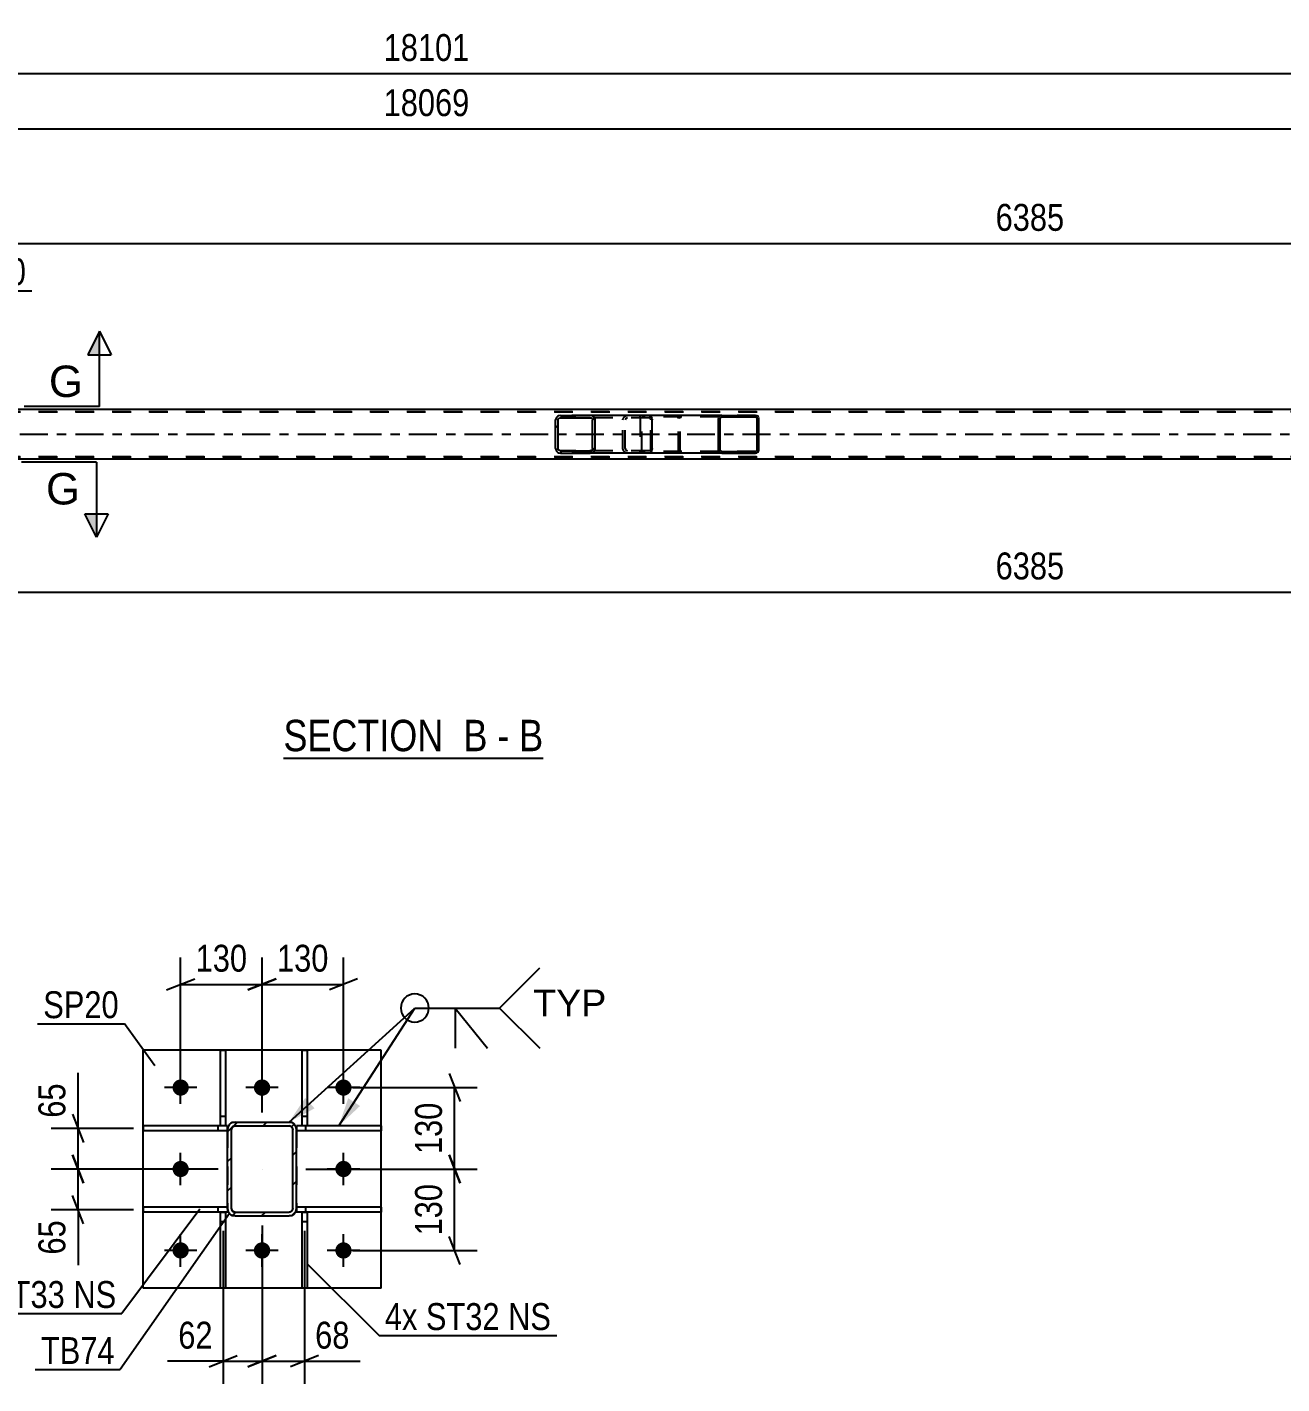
# Model space of a CAD drawing. Header units: millimetres. Extents: x 0 to 841, y 0 to 594.
# Drawn here: x 348.9 to 482.4, y 151 to 295.5 of the extents above; entities that cross this region are included whole.
import ezdxf

# ---------------------------------------------------------------- set-up
doc = ezdxf.new("R2010")
doc.units = ezdxf.units.MM
doc.linetypes.add('DXK_LINE_DOT2', pattern=[3.9198, 1.9599, -1.9599])
doc.linetypes.add('DXK_LINE_DOT3', pattern=[5.9187, 2.979, -0.9799, 0.9799, -0.9799])
doc.styles.add('Arial', font='ARIAL.TTF', dxfattribs={"height": 0.2})
doc.styles.add('Arial Narrow', font='ARIALN.TTF', dxfattribs={"height": 0.2})

# ---------------------------------------------------------------- blocks, each defined once
blk = doc.blocks.new('Unknown-318884897-12 - 5502')
at = {"color": 6, "linetype": 'Continuous'}
blk.add_line((376.17, 217.62), (403.82, 217.62), dxfattribs=at)
at = {"color": 0, "linetype": 'Continuous'}
for points in [[(394.28, 218.37), (394.28, 221.87), (376.17, 221.87), (376.17, 218.37)], [(397.89, 218.37), (397.89, 221.87), (395.33, 221.87), (395.33, 218.37)], [(400.21, 218.37), (400.21, 221.87), (398.94, 221.87), (398.94, 218.37)], [(403.82, 218.37), (403.82, 221.87), (401.26, 221.87), (401.26, 218.37)]]:
    blk.add_wipeout(points, dxfattribs=at)
at = {"color": 7, "linetype": 'Continuous', "style": 'Arial Narrow'}
for s, p in [('SECTION ', (376.17, 218.37)), ('B', (395.33, 218.37)), ('B', (401.26, 218.37)), ('-', (398.94, 218.37))]:
    blk.add_text(s, height=3.34, dxfattribs=at).set_placement(p)
blk = doc.blocks.new('Part-318884897-5675 - 5502')
at = {"linetype": 'Continuous'}
h = blk.add_hatch(dxfattribs=at)
h.set_pattern_fill('', scale=0.7, style=0, pattern_type=0)
h.set_pattern_definition([(45, (426.7203, 253.9117), (-1.57154, 1.57154), [])])
h.paths.add_polyline_path([(426.75, 253.79), (426.72, 253.91), (426.65, 254.02), (426.54, 254.08), (426.41, 254.11), (422.83, 254.11), (422.7, 254.08), (422.59, 254.02), (422.52, 253.91), (422.49, 253.79), (422.49, 250.43), (422.52, 250.31), (422.59, 250.2), (422.7, 250.13), (422.83, 250.11), (426.41, 250.11), (426.54, 250.13), (426.65, 250.2), (426.72, 250.31), (426.75, 250.43)])
h.paths.add_polyline_path([(426.56, 250.37), (426.53, 250.32), (426.47, 250.28), (426.41, 250.27), (422.83, 250.27), (422.76, 250.28), (422.71, 250.32), (422.67, 250.37), (422.66, 250.43), (422.66, 253.79), (422.67, 253.85), (422.71, 253.9), (422.76, 253.94), (422.83, 253.95), (426.41, 253.95), (426.47, 253.94), (426.53, 253.9), (426.56, 253.85), (426.58, 253.79), (426.58, 250.43)])
at = {"color": 7, "linetype": 'DXK_LINE_DOT2'}
for p, q in [((414.14, 253.79), (414.15, 253.81)), ((414.14, 253.79), (414.14, 250.43)), ((414.15, 253.81), (414.17, 253.91)), ((414.32, 253.85), (414.31, 253.79)), ((414.31, 250.43), (414.31, 253.79)), ((414.36, 253.9), (414.32, 253.85)), ((414.35, 254.08), (414.48, 254.11)), ((414.42, 253.94), (414.36, 253.9)), ((414.48, 253.95), (414.42, 253.94)), ((415.13, 254.11), (414.48, 254.11)), ((426.41, 253.95), (414.48, 253.95)), ((418.06, 254.11), (418.19, 254.08)), ((418.12, 253.94), (418.06, 253.95)), ((418.18, 253.9), (418.12, 253.94)), ((418.21, 253.85), (418.18, 253.9)), ((418.23, 253.79), (418.21, 253.85)), ((418.23, 250.43), (418.23, 253.79)), ((418.37, 253.91), (418.4, 253.79)), ((418.4, 250.43), (418.4, 253.79)), ((426.41, 254.11), (422.83, 254.11)), ((414.15, 250.41), (414.14, 250.43)), ((414.17, 250.31), (414.15, 250.41)), ((414.31, 250.43), (414.32, 250.37)), ((414.32, 250.37), (414.36, 250.32)), ((414.48, 250.11), (414.35, 250.13)), ((414.36, 250.32), (414.42, 250.28)), ((414.42, 250.28), (414.48, 250.27)), ((426.41, 250.27), (414.48, 250.27)), ((415.13, 250.11), (414.48, 250.11)), ((418.06, 250.27), (418.12, 250.28)), ((418.19, 250.13), (418.06, 250.11)), ((418.12, 250.28), (418.18, 250.32)), ((418.18, 250.32), (418.21, 250.37)), ((418.21, 250.37), (418.23, 250.43)), ((418.4, 250.43), (418.37, 250.31)), ((426.41, 250.11), (422.83, 250.11))]:
    blk.add_line(p, q, dxfattribs=at)
at = {"color": 2, "linetype": 'Continuous'}
for p, q in [((422.83, 254.11), (415.13, 254.11)), ((422.52, 253.91), (422.49, 253.79)), ((422.49, 250.43), (422.49, 253.79)), ((422.66, 253.79), (422.67, 253.85)), ((422.66, 250.43), (422.66, 253.79)), ((422.67, 253.85), (422.71, 253.9)), ((422.83, 254.11), (422.7, 254.08)), ((422.71, 253.9), (422.76, 253.94)), ((422.76, 253.94), (422.83, 253.95)), ((422.83, 254.11), (426.41, 254.11)), ((422.83, 253.95), (426.41, 253.95)), ((426.54, 254.08), (426.41, 254.11)), ((426.41, 253.95), (426.47, 253.94)), ((426.47, 253.94), (426.53, 253.9)), ((426.53, 253.9), (426.56, 253.85)), ((426.56, 253.85), (426.58, 253.79)), ((426.58, 250.43), (426.58, 253.79)), ((426.75, 253.79), (426.72, 253.91)), ((426.75, 250.43), (426.75, 253.79)), ((422.83, 250.11), (415.13, 250.11)), ((422.49, 250.43), (422.52, 250.31)), ((422.67, 250.37), (422.66, 250.43)), ((422.71, 250.32), (422.67, 250.37)), ((422.7, 250.13), (422.83, 250.11)), ((422.76, 250.28), (422.71, 250.32)), ((422.83, 250.27), (422.76, 250.28)), ((422.83, 250.27), (426.41, 250.27)), ((422.83, 250.11), (426.41, 250.11)), ((426.47, 250.28), (426.41, 250.27)), ((426.41, 250.11), (426.54, 250.13)), ((426.53, 250.32), (426.47, 250.28)), ((426.56, 250.37), (426.53, 250.32)), ((426.58, 250.43), (426.56, 250.37)), ((426.72, 250.31), (426.75, 250.43))]:
    blk.add_line(p, q, dxfattribs=at)
at = {"color": 7, "linetype": 'DXK_LINE_DOT2'}
for centre, start, end in [((418.07, 253.78), 24.3199, 69.2417), ((414.47, 250.44), 204.3199, 249.2417), ((418.07, 250.44), 290.7583, 335.6801)]:
    blk.add_arc(centre, 0.331, start, end, dxfattribs=at)
at = {"color": 2, "linetype": 'Continuous'}
for centre, start, end in [((422.82, 253.78), 110.7583, 155.68), ((426.42, 253.78), 24.32, 69.2417), ((422.82, 250.44), 204.32, 249.2417), ((426.42, 250.44), 290.7583, 335.68)]:
    blk.add_arc(centre, 0.331, start, end, dxfattribs=at)
blk = doc.blocks.new('Part-318884897-5558 - 5502')
at = {"linetype": 'Continuous'}
h = blk.add_hatch(dxfattribs=at)
h.set_pattern_fill('', scale=0.7, style=0, pattern_type=0)
h.set_pattern_definition([(45, (409.2964, 253.8129), (-1.57154, 1.57154), [])])
h.paths.add_polyline_path([(409.33, 253.63), (409.3, 253.81), (409.19, 253.97), (409.02, 254.07), (408.83, 254.11), (405.65, 254.11), (405.46, 254.07), (405.29, 253.97), (405.18, 253.81), (405.14, 253.63), (405.14, 250.59), (405.18, 250.41), (405.29, 250.25), (405.46, 250.15), (405.65, 250.11), (408.83, 250.11), (409.02, 250.15), (409.19, 250.25), (409.3, 250.41), (409.33, 250.59)])
h.paths.add_polyline_path([(409.06, 250.5), (409.01, 250.42), (408.93, 250.37), (408.83, 250.35), (405.65, 250.35), (405.55, 250.37), (405.47, 250.42), (405.42, 250.5), (405.4, 250.59), (405.4, 253.63), (405.42, 253.72), (405.47, 253.8), (405.55, 253.85), (405.65, 253.87), (408.83, 253.87), (408.93, 253.85), (409.01, 253.8), (409.06, 253.72), (409.08, 253.63), (409.08, 250.59)])
at = {"color": 2, "linetype": 'Continuous'}
for p, q in [((405.18, 253.81), (405.14, 253.63)), ((405.14, 250.59), (405.14, 253.63)), ((405.4, 253.63), (405.42, 253.72)), ((405.4, 250.59), (405.4, 253.63)), ((405.42, 253.72), (405.47, 253.8)), ((405.65, 254.11), (405.46, 254.07)), ((405.47, 253.8), (405.55, 253.85)), ((405.55, 253.85), (405.65, 253.87)), ((405.65, 254.11), (408.83, 254.11)), ((405.65, 253.87), (408.83, 253.87)), ((415.13, 254.11), (408.83, 254.11)), ((409.02, 254.07), (408.83, 254.11)), ((408.83, 253.87), (408.93, 253.85)), ((408.93, 253.85), (409.01, 253.8)), ((409.01, 253.8), (409.06, 253.72)), ((409.06, 253.72), (409.08, 253.63)), ((409.08, 250.59), (409.08, 253.63)), ((409.33, 253.63), (409.3, 253.81)), ((409.33, 250.59), (409.33, 253.63)), ((415.13, 254.11), (415.24, 254.07)), ((415.24, 254.07), (415.32, 253.97)), ((415.32, 253.97), (415.38, 253.81)), ((415.38, 253.81), (415.4, 253.63)), ((415.4, 250.59), (415.4, 253.63)), ((405.14, 250.59), (405.18, 250.41)), ((405.42, 250.5), (405.4, 250.59)), ((405.47, 250.42), (405.42, 250.5)), ((405.46, 250.15), (405.65, 250.11)), ((405.55, 250.37), (405.47, 250.42)), ((405.65, 250.35), (405.55, 250.37)), ((405.65, 250.35), (408.83, 250.35)), ((405.65, 250.11), (408.83, 250.11)), ((408.93, 250.37), (408.83, 250.35)), ((408.83, 250.11), (409.02, 250.15)), ((415.13, 250.11), (408.83, 250.11)), ((409.01, 250.42), (408.93, 250.37)), ((409.06, 250.5), (409.01, 250.42)), ((409.08, 250.59), (409.06, 250.5)), ((409.3, 250.41), (409.33, 250.59)), ((415.24, 250.15), (415.13, 250.11)), ((415.32, 250.25), (415.24, 250.15)), ((415.38, 250.41), (415.32, 250.25)), ((415.4, 250.59), (415.38, 250.41))]:
    blk.add_line(p, q, dxfattribs=at)
at = {"color": 7, "linetype": 'DXK_LINE_DOT2'}
for p, q in [((408.83, 254.11), (405.65, 254.11)), ((415.13, 253.87), (405.65, 253.87)), ((412.3, 253.63), (412.33, 253.81)), ((412.3, 250.59), (412.3, 253.63)), ((412.57, 253.72), (412.55, 253.63)), ((412.55, 250.59), (412.55, 253.63)), ((412.62, 253.8), (412.57, 253.72)), ((412.61, 254.07), (412.8, 254.11)), ((412.62, 253.8), (412.64, 253.81)), ((412.64, 253.81), (412.7, 253.85)), ((412.7, 253.85), (412.8, 253.87)), ((414.14, 253.87), (414.14, 254.11)), ((415.18, 253.85), (415.13, 253.87)), ((415.23, 253.8), (415.18, 253.85)), ((415.26, 253.72), (415.23, 253.8)), ((415.27, 253.63), (415.26, 253.72)), ((415.27, 250.59), (415.27, 253.63)), ((415.13, 250.35), (405.65, 250.35)), ((408.83, 250.11), (405.65, 250.11)), ((412.33, 250.41), (412.3, 250.59)), ((412.55, 250.59), (412.57, 250.5)), ((412.57, 250.5), (412.62, 250.42)), ((412.8, 250.11), (412.61, 250.15)), ((412.62, 250.42), (412.7, 250.37)), ((412.7, 250.37), (412.8, 250.35)), ((414.14, 250.11), (414.14, 250.35)), ((415.13, 250.35), (415.18, 250.37)), ((415.18, 250.37), (415.23, 250.42)), ((415.23, 250.42), (415.26, 250.5)), ((415.26, 250.5), (415.27, 250.59))]:
    blk.add_line(p, q, dxfattribs=at)
at = {"color": 2, "linetype": 'Continuous'}
for centre, start, end in [((405.63, 253.61), 111.1941, 156.1506), ((408.85, 253.61), 23.8494, 68.8059), ((405.63, 250.6), 203.8494, 248.8059), ((408.85, 250.6), 291.1941, 336.1506)]:
    blk.add_arc(centre, 0.492, start, end, dxfattribs=at)
at = {"color": 7, "linetype": 'DXK_LINE_DOT2'}
for centre, start, end in [((412.78, 253.61), 111.1941, 156.1506), ((412.78, 250.6), 203.8494, 248.8059)]:
    blk.add_arc(centre, 0.492, start, end, dxfattribs=at)
blk = doc.blocks.new('Part-318884897-5674 - 5502')
at = {"color": 7, "linetype": 'DXK_LINE_DOT2'}
for p, q in [((728.35, 254.51), (64, 254.51)), ((64, 254.51), (727.63, 254.51)), ((728.35, 249.71), (64, 249.71)), ((64, 249.71), (727.63, 249.71))]:
    blk.add_line(p, q, dxfattribs=at)
at = {"color": 2, "linetype": 'Continuous'}
for p, q in [((582.53, 254.75), (333.12, 254.75)), ((582.53, 249.47), (333.12, 249.47))]:
    blk.add_line(p, q, dxfattribs=at)
at = {"color": 7, "linetype": 'DXK_LINE_DOT3'}
blk.add_line((64, 252.11), (728.01, 252.11), dxfattribs=at)
blk = doc.blocks.new('Part-318884897-6085 - 6027')
at = {"color": 2, "linetype": 'Continuous'}
for p, q in [((369.48, 161.22), (369.48, 169.3)), ((369.48, 169.3), (370.01, 169.3)), ((370.01, 169.3), (370.01, 161.22)), ((370.01, 161.22), (369.48, 161.22))]:
    blk.add_line(p, q, dxfattribs=at)
at = {"color": 7, "linetype": 'DXK_LINE_DOT2'}
blk.add_line((369.48, 168.3), (370.01, 168.3), dxfattribs=at)
blk = doc.blocks.new('Part-318884897-6053 - 6027')
at = {"color": 2, "linetype": 'Continuous'}
for p, q in [((386.56, 178.49), (377.56, 178.49)), ((377.56, 178.49), (377.56, 178.09)), ((386.56, 177.96), (377.56, 177.96)), ((386.56, 178.49), (386.56, 177.96))]:
    blk.add_line(p, q, dxfattribs=at)
at = {"color": 7, "linetype": 'DXK_LINE_DOT2'}
for p, q in [((377.56, 178.09), (377.56, 177.96)), ((378.56, 177.96), (378.56, 178.49))]:
    blk.add_line(p, q, dxfattribs=at)
blk = doc.blocks.new('Part-318884897-6045 - 6027')
at = {"color": 2, "linetype": 'Continuous'}
for p, q in [((370.22, 169.82), (361.22, 169.82)), ((361.22, 169.82), (361.22, 169.29)), ((369.48, 169.29), (361.22, 169.29)), ((370.22, 169.29), (370.01, 169.29)), ((370.22, 169.69), (370.22, 169.29))]:
    blk.add_line(p, q, dxfattribs=at)
at = {"color": 7, "linetype": 'DXK_LINE_DOT2'}
for p, q in [((369.22, 169.29), (369.22, 169.82)), ((370.01, 169.29), (369.48, 169.29)), ((370.22, 169.69), (370.22, 169.82))]:
    blk.add_line(p, q, dxfattribs=at)
blk = doc.blocks.new('Part-318884897-6090 - 6027')
at = {"color": 2, "linetype": 'Continuous'}
for p, q in [((378.15, 178.5), (378.15, 186.56)), ((378.15, 186.56), (378.68, 186.56)), ((378.68, 186.56), (378.68, 178.5)), ((378.68, 178.5), (378.15, 178.5))]:
    blk.add_line(p, q, dxfattribs=at)
at = {"color": 7, "linetype": 'DXK_LINE_DOT2'}
blk.add_line((378.15, 179.5), (378.68, 179.5), dxfattribs=at)
blk = doc.blocks.new('Part-318884897-6095 - 6027')
at = {"color": 2, "linetype": 'Continuous'}
for p, q in [((369.48, 178.5), (369.48, 186.56)), ((369.48, 186.56), (370.01, 186.56)), ((370.01, 186.56), (370.01, 178.5)), ((370.01, 178.5), (369.48, 178.5))]:
    blk.add_line(p, q, dxfattribs=at)
at = {"color": 7, "linetype": 'DXK_LINE_DOT2'}
blk.add_line((369.48, 179.5), (370.01, 179.5), dxfattribs=at)
blk = doc.blocks.new('Bolt-318884897-6096 - 6027')
at = {"linetype": 'Continuous'}
for points in [[(364.36, 182.56, -1), (366.09, 182.56, -1)], [(373.02, 182.56, -1), (374.76, 182.56, -1)], [(381.69, 182.56, -1), (383.42, 182.56, -1)], [(364.36, 173.89, -1), (366.09, 173.89, -1)], [(381.69, 173.89, -1), (383.42, 173.89, -1)], [(364.36, 165.22, -1), (366.09, 165.22, -1)], [(373.02, 165.22, -1), (374.76, 165.22, -1)], [(381.69, 165.22, -1), (383.42, 165.22, -1)]]:
    blk.add_hatch(color=1, dxfattribs=at).paths.add_polyline_path(points)
at = {"color": 1, "linetype": 'Continuous'}
for p, q in [((365.22, 180.82), (365.22, 184.29)), ((373.89, 180.82), (373.89, 184.29)), ((382.56, 180.82), (382.56, 184.29)), ((366.96, 182.56), (363.49, 182.56)), ((375.62, 182.56), (372.16, 182.56)), ((384.29, 182.56), (380.82, 182.56)), ((365.22, 172.16), (365.22, 175.62)), ((382.56, 172.16), (382.56, 175.62)), ((366.96, 173.89), (363.49, 173.89)), ((384.29, 173.89), (380.82, 173.89)), ((365.22, 163.49), (365.22, 166.96)), ((373.89, 163.49), (373.89, 166.96)), ((382.56, 163.49), (382.56, 166.96)), ((366.96, 165.22), (363.49, 165.22)), ((375.62, 165.22), (372.16, 165.22)), ((384.29, 165.22), (380.82, 165.22))]:
    blk.add_line(p, q, dxfattribs=at)
blk = doc.blocks.new('Part-318884897-6131 - 6027')
at = {"color": 2, "linetype": 'Continuous'}
for p, q in [((370.22, 178.49), (361.22, 178.49)), ((361.22, 178.49), (361.22, 177.96)), ((370.22, 177.96), (361.22, 177.96)), ((370.22, 178.09), (370.22, 178.49))]:
    blk.add_line(p, q, dxfattribs=at)
at = {"color": 7, "linetype": 'DXK_LINE_DOT2'}
for p, q in [((369.22, 177.96), (369.22, 178.49)), ((370.22, 178.09), (370.22, 177.96))]:
    blk.add_line(p, q, dxfattribs=at)
blk = doc.blocks.new('Part-318884897-6136 - 6027')
at = {"color": 2, "linetype": 'Continuous'}
for p, q in [((378.15, 161.22), (378.15, 169.3)), ((378.15, 169.3), (378.68, 169.3)), ((378.68, 169.3), (378.68, 161.22)), ((378.68, 161.22), (378.15, 161.22))]:
    blk.add_line(p, q, dxfattribs=at)
at = {"color": 7, "linetype": 'DXK_LINE_DOT2'}
blk.add_line((378.15, 168.3), (378.68, 168.3), dxfattribs=at)
blk = doc.blocks.new('Part-318884897-6145 - 6027')
at = {"color": 2, "linetype": 'Continuous'}
for p, q in [((386.56, 169.82), (377.56, 169.82)), ((377.56, 169.69), (377.56, 169.29)), ((378.15, 169.29), (377.56, 169.29)), ((386.56, 169.29), (378.68, 169.29)), ((386.56, 169.82), (386.56, 169.29))]:
    blk.add_line(p, q, dxfattribs=at)
at = {"color": 7, "linetype": 'DXK_LINE_DOT2'}
for p, q in [((377.56, 169.82), (377.56, 169.69)), ((378.68, 169.29), (378.15, 169.29)), ((378.56, 169.29), (378.56, 169.82))]:
    blk.add_line(p, q, dxfattribs=at)
blk = doc.blocks.new('Part-318884897-6150 - 6027')
at = {"color": 2, "linetype": 'Continuous'}
for p, q in [((361.22, 161.22), (361.22, 186.56)), ((386.56, 186.56), (361.22, 186.56)), ((386.56, 161.22), (386.56, 186.56)), ((386.56, 161.22), (361.22, 161.22))]:
    blk.add_line(p, q, dxfattribs=at)
blk = doc.blocks.new('Part-318884897-6162 - 6027')
at = {"linetype": 'Continuous'}
h = blk.add_hatch(dxfattribs=at)
h.set_pattern_fill('', scale=0.7, style=0, pattern_type=0)
h.set_pattern_definition([(45, (377.3237, 178.6566), (-1.57154, 1.57154), [])])
h.paths.add_polyline_path([(377.5, 178.4), (377.32, 178.66), (377.06, 178.83), (376.76, 178.89), (371.02, 178.89), (370.72, 178.83), (370.46, 178.66), (370.29, 178.4), (370.22, 178.09), (370.22, 169.69), (370.29, 169.38), (370.46, 169.13), (370.72, 168.95), (371.02, 168.89), (376.76, 168.89), (377.06, 168.95), (377.32, 169.13), (377.5, 169.38), (377.56, 169.69), (377.56, 178.09)])
h.paths.add_polyline_path([(377.16, 169.69), (377.13, 169.54), (377.04, 169.41), (376.91, 169.32), (376.76, 169.29), (371.02, 169.29), (370.87, 169.32), (370.74, 169.41), (370.66, 169.54), (370.62, 169.69), (370.62, 178.09), (370.66, 178.24), (370.74, 178.37), (370.87, 178.46), (371.02, 178.49), (376.76, 178.49), (376.91, 178.46), (377.04, 178.37), (377.13, 178.24), (377.16, 178.09)])
at = {"color": 7, "linetype": 'DXK_LINE_DOT2'}
for p, q in [((370.22, 178.09), (370.29, 178.4)), ((370.22, 178.09), (370.22, 169.69)), ((370.66, 178.24), (370.62, 178.09)), ((370.62, 169.69), (370.62, 178.09)), ((370.74, 178.37), (370.66, 178.24)), ((370.72, 178.83), (371.02, 178.89)), ((370.87, 178.46), (370.74, 178.37)), ((371.02, 178.49), (370.87, 178.46)), ((371.02, 178.89), (376.76, 178.89)), ((371.02, 178.49), (376.76, 178.49)), ((376.76, 178.89), (377.06, 178.83)), ((376.91, 178.46), (376.76, 178.49)), ((377.04, 178.37), (376.91, 178.46)), ((377.13, 178.24), (377.04, 178.37)), ((377.16, 178.09), (377.13, 178.24)), ((377.16, 169.69), (377.16, 178.09)), ((377.5, 178.4), (377.56, 178.09)), ((377.56, 178.09), (377.56, 169.69)), ((370.29, 169.38), (370.22, 169.69)), ((370.62, 169.69), (370.66, 169.54)), ((370.66, 169.54), (370.74, 169.41)), ((370.74, 169.41), (370.87, 169.32)), ((370.87, 169.32), (371.02, 169.29)), ((371.02, 169.29), (376.76, 169.29)), ((376.76, 169.29), (376.91, 169.32)), ((376.91, 169.32), (377.04, 169.41)), ((377.04, 169.41), (377.13, 169.54)), ((377.13, 169.54), (377.16, 169.69)), ((377.56, 169.69), (377.5, 169.38)), ((371.02, 168.89), (370.72, 168.95)), ((371.02, 168.89), (376.76, 168.89)), ((377.06, 168.95), (376.76, 168.89))]:
    blk.add_line(p, q, dxfattribs=at)
at = {"color": 2, "linetype": 'Continuous'}
for p, q in [((370.29, 178.4), (370.22, 178.09)), ((370.22, 169.69), (370.22, 178.09)), ((370.62, 178.09), (370.66, 178.24)), ((370.62, 169.69), (370.62, 178.09)), ((370.66, 178.24), (370.74, 178.37)), ((371.02, 178.89), (370.72, 178.83)), ((370.74, 178.37), (370.87, 178.46)), ((370.87, 178.46), (371.02, 178.49)), ((371.02, 178.89), (376.76, 178.89)), ((371.02, 178.49), (376.76, 178.49)), ((377.06, 178.83), (376.76, 178.89)), ((376.76, 178.49), (376.91, 178.46)), ((376.91, 178.46), (377.04, 178.37)), ((377.04, 178.37), (377.13, 178.24)), ((377.13, 178.24), (377.16, 178.09)), ((377.16, 169.69), (377.16, 178.09)), ((377.56, 178.09), (377.5, 178.4)), ((377.56, 169.69), (377.56, 178.09)), ((370.22, 169.69), (370.29, 169.38)), ((370.66, 169.54), (370.62, 169.69)), ((370.74, 169.41), (370.66, 169.54)), ((370.87, 169.32), (370.74, 169.41)), ((371.02, 169.29), (370.87, 169.32)), ((371.02, 169.29), (376.76, 169.29)), ((376.91, 169.32), (376.76, 169.29)), ((377.04, 169.41), (376.91, 169.32)), ((377.13, 169.54), (377.04, 169.41)), ((377.16, 169.69), (377.13, 169.54)), ((377.5, 169.38), (377.56, 169.69)), ((370.72, 168.95), (371.02, 168.89)), ((371.02, 168.89), (376.76, 168.89)), ((376.76, 168.89), (377.06, 168.95))]:
    blk.add_line(p, q, dxfattribs=at)
at = {"color": 7, "linetype": 'DXK_LINE_DOT3'}
blk.add_line((373.89, 173.89), (373.89, 173.89), dxfattribs=at)
at = {"color": 7, "linetype": 'DXK_LINE_DOT2'}
for centre, start, end in [((371.02, 178.09), 112.5, 157.5), ((376.76, 178.09), 22.5, 67.5), ((371.02, 169.69), 202.5, 247.5), ((376.76, 169.69), 292.5, 337.5)]:
    blk.add_arc(centre, 0.8, start, end, dxfattribs=at)
at = {"color": 2, "linetype": 'Continuous'}
for centre, start, end in [((371.02, 178.09), 112.5, 157.5), ((376.76, 178.09), 22.5, 67.5), ((371.02, 169.69), 202.5, 247.5), ((376.76, 169.69), 292.5, 337.5)]:
    blk.add_arc(centre, 0.8, start, end, dxfattribs=at)
blk = doc.blocks.new('StraightDimension-318884897-10433 - 5502')
at = {"color": 7, "linetype": 'Continuous'}
for p, q in [((583.33, 264.15), (583.33, 282.86)), ((327.92, 264.15), (327.92, 281.04)), ((329.42, 273.02), (326.42, 271.82)), ((581.83, 271.82), (584.83, 273.02)), ((327.92, 272.42), (583.33, 272.42))]:
    blk.add_line(p, q, dxfattribs=at)
at = {"color": 0}
blk.add_wipeout([(459.88, 273.17), (459.88, 277.37), (451.37, 277.37), (451.37, 273.17)], dxfattribs=at)
at = {"color": 3, "style": 'Arial Narrow'}
blk.add_text('6385', height=2.863, dxfattribs=at).set_placement((451.97, 273.77))
at = {"color": 0, "linetype": 'Continuous'}
blk.add_wipeout([(582.73, 283.46), (578.53, 283.46), (578.53, 273.12), (582.73, 273.12)], dxfattribs=at)
at = {"color": 3, "linetype": 'Continuous', "style": 'Arial Narrow'}
blk.add_text('14427', height=2.863, rotation=90.0002, dxfattribs=at).set_placement((582.13, 273.72))
blk = doc.blocks.new('StraightDimension-318884897-5824 - 5502')
at = {"color": 7, "linetype": 'Continuous'}
blk.add_line((53.14, 290.5), (729.65, 290.5), dxfattribs=at)
at = {"color": 0}
blk.add_wipeout([(396.57, 291.25), (396.57, 295.45), (386.23, 295.45), (386.23, 291.25)], dxfattribs=at)
at = {"color": 3, "style": 'Arial Narrow'}
blk.add_text('18101', height=2.863, dxfattribs=at).set_placement((386.83, 291.85))
blk = doc.blocks.new('StraightDimension-318884897-8994 - 5502')
at = {"color": 7, "linetype": 'Continuous'}
blk.add_line((53.78, 284.63), (729.02, 284.63), dxfattribs=at)
at = {"color": 0}
blk.add_wipeout([(396.57, 285.38), (396.57, 289.58), (386.23, 289.58), (386.23, 285.38)], dxfattribs=at)
at = {"color": 3, "style": 'Arial Narrow'}
blk.add_text('18069', height=2.863, dxfattribs=at).set_placement((386.83, 285.98))
blk = doc.blocks.new('StraightDimension-318884897-10393 - 5502')
at = {"color": 7, "linetype": 'Continuous'}
for p, q in [((327.92, 240.07), (327.92, 226.7)), ((583.33, 240.07), (583.33, 224.87)), ((329.42, 235.91), (326.42, 234.71)), ((581.83, 234.71), (584.83, 235.91)), ((327.92, 235.31), (583.33, 235.31))]:
    blk.add_line(p, q, dxfattribs=at)
at = {"color": 0}
blk.add_wipeout([(459.88, 236.06), (459.88, 240.26), (451.37, 240.26), (451.37, 236.06)], dxfattribs=at)
at = {"color": 3, "style": 'Arial Narrow'}
blk.add_text('6385', height=2.863, dxfattribs=at).set_placement((451.97, 236.66))
at = {"color": 0, "linetype": 'Continuous'}
blk.add_wipeout([(582.73, 234.61), (578.53, 234.61), (578.53, 224.27), (582.73, 224.27)], dxfattribs=at)
at = {"color": 3, "linetype": 'Continuous', "style": 'Arial Narrow'}
blk.add_text('14427', height=2.863, rotation=90.0002, dxfattribs=at).set_placement((582.13, 224.87))
blk = doc.blocks.new('StraightDimension-318884897-6245 - 6027')
at = {"color": 7, "linetype": 'Continuous'}
for p, q in [((365.22, 183.56), (365.22, 196.4)), ((373.89, 179.89), (373.89, 196.4)), ((363.72, 192.95), (366.72, 194.15)), ((365.22, 193.55), (373.89, 193.55)), ((375.39, 194.15), (372.39, 192.95))]:
    blk.add_line(p, q, dxfattribs=at)
at = {"color": 0}
blk.add_wipeout([(372.9, 194.3), (372.9, 198.5), (366.22, 198.5), (366.22, 194.3)], dxfattribs=at)
at = {"color": 3, "style": 'Arial Narrow'}
blk.add_text('130', height=2.863, dxfattribs=at).set_placement((366.82, 194.9))
blk = doc.blocks.new('StraightDimension-318884897-6274 - 6027')
at = {"color": 7, "linetype": 'Continuous'}
for p, q in [((373.89, 167.89), (373.89, 151.02)), ((378.41, 167.3), (378.41, 151.02)), ((372.39, 152.82), (375.39, 154.02)), ((373.89, 153.42), (378.41, 153.42)), ((379.91, 154.02), (376.91, 152.82)), ((378.41, 153.42), (384.32, 153.42)), ((378.41, 153.42), (384.32, 153.42))]:
    blk.add_line(p, q, dxfattribs=at)
at = {"color": 0}
blk.add_wipeout([(383.8, 154.17), (383.8, 158.37), (378.94, 158.37), (378.94, 154.17)], dxfattribs=at)
at = {"color": 3, "style": 'Arial Narrow'}
blk.add_text('68', height=2.863, dxfattribs=at).set_placement((379.54, 154.77))
blk = doc.blocks.new('StraightDimension-318884897-6290 - 6027')
at = {"color": 7, "linetype": 'Continuous'}
for p, q in [((353.7, 175.39), (354.9, 172.39)), ((369.22, 173.89), (351.45, 173.89)), ((354.3, 169.56), (354.3, 173.89)), ((354.9, 168.06), (353.7, 171.06)), ((360.22, 169.56), (351.45, 169.56)), ((354.3, 169.56), (354.3, 163.65)), ((354.3, 169.56), (354.3, 163.65))]:
    blk.add_line(p, q, dxfattribs=at)
at = {"color": 0}
blk.add_wipeout([(353.55, 169.03), (349.35, 169.03), (349.35, 164.18), (353.55, 164.18)], dxfattribs=at)
at = {"color": 3, "style": 'Arial Narrow'}
blk.add_text('65', height=2.863, rotation=90.0002, dxfattribs=at).set_placement((352.95, 164.78))
blk = doc.blocks.new('StraightDimension-318884897-6254 - 6027')
at = {"color": 7, "linetype": 'Continuous'}
for p, q in [((373.89, 179.89), (373.89, 196.4)), ((382.56, 183.56), (382.56, 196.4)), ((372.39, 192.95), (375.39, 194.15)), ((373.89, 193.55), (382.56, 193.55)), ((384.06, 194.15), (381.06, 192.95))]:
    blk.add_line(p, q, dxfattribs=at)
at = {"color": 0}
blk.add_wipeout([(381.57, 194.3), (381.57, 198.5), (374.88, 198.5), (374.88, 194.3)], dxfattribs=at)
at = {"color": 3, "style": 'Arial Narrow'}
blk.add_text('130', height=2.863, dxfattribs=at).set_placement((375.48, 194.9))
blk = doc.blocks.new('StraightDimension-318884897-6264 - 6027')
at = {"color": 7, "linetype": 'Continuous'}
for p, q in [((373.89, 167.89), (373.89, 151.02)), ((369.75, 167.3), (369.75, 151.02)), ((369.75, 153.42), (363.84, 153.42)), ((369.75, 153.42), (363.84, 153.42)), ((368.25, 152.82), (371.25, 154.02)), ((369.75, 153.42), (373.89, 153.42)), ((375.39, 154.02), (372.39, 152.82))]:
    blk.add_line(p, q, dxfattribs=at)
at = {"color": 0}
blk.add_wipeout([(369.22, 154.17), (369.22, 158.37), (364.37, 158.37), (364.37, 154.17)], dxfattribs=at)
at = {"color": 3, "style": 'Arial Narrow'}
blk.add_text('62', height=2.863, dxfattribs=at).set_placement((364.97, 154.77))
blk = doc.blocks.new('StraightDimension-318884897-6284 - 6027')
at = {"color": 7, "linetype": 'Continuous'}
for p, q in [((354.3, 178.22), (354.3, 184.13)), ((354.3, 178.22), (354.3, 184.13)), ((353.7, 179.72), (354.9, 176.72)), ((360.22, 178.22), (351.45, 178.22)), ((354.3, 173.89), (354.3, 178.22)), ((354.9, 172.39), (353.7, 175.39)), ((369.22, 173.89), (351.45, 173.89))]:
    blk.add_line(p, q, dxfattribs=at)
at = {"color": 0}
blk.add_wipeout([(353.55, 183.6), (349.35, 183.6), (349.35, 178.75), (353.55, 178.75)], dxfattribs=at)
at = {"color": 3, "style": 'Arial Narrow'}
blk.add_text('65', height=2.863, rotation=90.0002, dxfattribs=at).set_placement((352.95, 179.35))
blk = doc.blocks.new('StraightDimension-318884897-6297 - 6027')
at = {"color": 7, "linetype": 'Continuous'}
for p, q in [((393.79, 175.39), (394.99, 172.39)), ((378.56, 173.89), (396.79, 173.89)), ((394.39, 165.22), (394.39, 173.89)), ((394.99, 163.72), (393.79, 166.72)), ((383.56, 165.22), (396.79, 165.22))]:
    blk.add_line(p, q, dxfattribs=at)
at = {"color": 0}
blk.add_wipeout([(393.64, 172.9), (389.44, 172.9), (389.44, 166.22), (393.64, 166.22)], dxfattribs=at)
at = {"color": 3, "style": 'Arial Narrow'}
blk.add_text('130', height=2.863, rotation=90.0002, dxfattribs=at).set_placement((393.04, 166.82))
blk = doc.blocks.new('StraightDimension-318884897-6307 - 6027')
at = {"color": 7, "linetype": 'Continuous'}
for p, q in [((393.79, 184.06), (394.99, 181.06)), ((383.56, 182.56), (396.79, 182.56)), ((394.39, 173.89), (394.39, 182.56)), ((394.99, 172.39), (393.79, 175.39)), ((378.56, 173.89), (396.79, 173.89))]:
    blk.add_line(p, q, dxfattribs=at)
at = {"color": 0}
blk.add_wipeout([(393.64, 181.57), (389.44, 181.57), (389.44, 174.88), (393.64, 174.88)], dxfattribs=at)
at = {"color": 3, "style": 'Arial Narrow'}
blk.add_text('130', height=2.863, rotation=90.0002, dxfattribs=at).set_placement((393.04, 175.48))
blk = doc.blocks.new('Mark-318884897-5579 - 5502')
at = {"color": 0}
blk.add_wipeout([(348.77, 267.99), (348.77, 270.99), (340.73, 270.99), (340.73, 267.99)], dxfattribs=at)
blk.add_wipeout([(348.77, 267.99), (348.77, 270.99), (340.73, 270.99), (340.73, 267.99)], dxfattribs=at)
at = {"color": 30, "linetype": 'Continuous'}
for p, q in [((336.86, 263.55), (340.13, 267.39)), ((340.13, 267.39), (349.37, 267.39))]:
    blk.add_line(p, q, dxfattribs=at)
at = {"color": 3, "style": 'Arial Narrow'}
blk.add_text('SP20', height=2.863, dxfattribs=at).set_placement((340.73, 267.99))
blk = doc.blocks.new('SectionMark-318884897-5991 - 5502')
at = {"linetype": 'Continuous'}
for points in [[(304.99, 243.64), (306.24, 243.64), (304.99, 241.14)], [(355.02, 243.64), (356.27, 243.64), (356.27, 241.14)]]:
    blk.add_hatch(color=6, dxfattribs=at).paths.add_polyline_path(points)
at = {"color": 6, "linetype": 'Continuous'}
for p, q in [((304.99, 249.14), (312.99, 249.14)), ((304.99, 249.14), (304.99, 241.14)), ((356.27, 249.14), (348.27, 249.14)), ((356.27, 249.14), (356.27, 241.14)), ((304.99, 241.14), (303.74, 243.64)), ((306.24, 243.64), (303.74, 243.64)), ((304.99, 241.14), (306.24, 243.64)), ((355.02, 243.64), (357.52, 243.64)), ((356.27, 241.14), (355.02, 243.64)), ((357.52, 243.64), (356.27, 241.14))]:
    blk.add_line(p, q, dxfattribs=at)
at = {"color": 0, "linetype": 'Continuous'}
for points in [[(310.37, 244.64), (310.37, 248.14), (306.74, 248.14), (306.74, 244.64)], [(354.52, 244.64), (354.52, 248.14), (350.89, 248.14), (350.89, 244.64)]]:
    blk.add_wipeout(points, dxfattribs=at)
at = {"color": 3, "linetype": 'Continuous', "style": 'Arial'}
for p in [(306.74, 244.64), (350.89, 244.64)]:
    blk.add_text('G', height=3.34, dxfattribs=at).set_placement(p)
blk = doc.blocks.new('SectionMark-318884897-5995 - 5502')
at = {"linetype": 'Continuous'}
for points in [[(306.18, 260.58), (304.93, 260.58), (304.93, 263.08)], [(356.58, 260.58), (355.33, 260.58), (356.58, 263.08)]]:
    blk.add_hatch(color=6, dxfattribs=at).paths.add_polyline_path(points)
at = {"color": 6, "linetype": 'Continuous'}
for p, q in [((303.68, 260.58), (304.93, 263.08)), ((304.93, 255.08), (304.93, 263.08)), ((304.93, 263.08), (306.18, 260.58)), ((356.58, 263.08), (355.33, 260.58)), ((356.58, 255.08), (356.58, 263.08)), ((356.58, 263.08), (357.83, 260.58)), ((306.18, 260.58), (303.68, 260.58)), ((355.33, 260.58), (357.83, 260.58)), ((304.93, 255.08), (312.93, 255.08)), ((356.58, 255.08), (348.58, 255.08))]:
    blk.add_line(p, q, dxfattribs=at)
at = {"color": 0, "linetype": 'Continuous'}
for points in [[(310.31, 256.08), (310.31, 259.58), (306.68, 259.58), (306.68, 256.08)], [(354.83, 256.08), (354.83, 259.58), (351.2, 259.58), (351.2, 256.08)]]:
    blk.add_wipeout(points, dxfattribs=at)
at = {"color": 3, "linetype": 'Continuous', "style": 'Arial'}
for p in [(306.68, 256.08), (351.2, 256.08)]:
    blk.add_text('G', height=3.34, dxfattribs=at).set_placement(p)
blk = doc.blocks.new('Mark-318884897-6158 - 6027')
at = {"color": 0}
blk.add_wipeout([(358.2, 153.13), (358.2, 156.13), (350.35, 156.13), (350.35, 153.13)], dxfattribs=at)
blk.add_wipeout([(358.2, 153.13), (358.2, 156.13), (350.35, 156.13), (350.35, 153.13)], dxfattribs=at)
at = {"color": 30, "linetype": 'Continuous'}
for p in [(370.44, 169.17), (349.75, 152.53)]:
    blk.add_line(p, (358.8, 152.53), dxfattribs=at)
at = {"color": 3, "style": 'Arial Narrow'}
blk.add_text('TB74', height=2.863, dxfattribs=at).set_placement((350.35, 153.13))
blk = doc.blocks.new('Mark-318884897-6146 - 6027')
at = {"color": 0}
blk.add_wipeout([(358.64, 189.95), (358.64, 192.95), (350.6, 192.95), (350.6, 189.95)], dxfattribs=at)
blk.add_wipeout([(358.64, 189.95), (358.64, 192.95), (350.6, 192.95), (350.6, 189.95)], dxfattribs=at)
at = {"color": 30, "linetype": 'Continuous'}
for p in [(350, 189.35), (362.46, 184.87)]:
    blk.add_line(p, (359.24, 189.35), dxfattribs=at)
at = {"color": 3, "style": 'Arial Narrow'}
blk.add_text('SP20', height=2.863, dxfattribs=at).set_placement((350.6, 189.95))
blk = doc.blocks.new('WeldMark-318884897-6317 - 6027')
at = {"linetype": 'Continuous'}
for points in [[(379.48, 180.35), (376.76, 178.89), (378.48, 181.46)], [(384.32, 180.6), (382.06, 178.49), (383.06, 181.42)]]:
    blk.add_hatch(color=30, dxfattribs=at).paths.add_polyline_path(points)
at = {"color": 30, "linetype": 'Continuous'}
for p, q in [((376.76, 178.89), (390.15, 191.03)), ((382.06, 178.49), (390.15, 191.03)), ((390.15, 191.03), (399.15, 191.03))]:
    blk.add_line(p, q, dxfattribs=at)
at = {"color": 3, "linetype": 'Continuous'}
for q in [(397.87, 186.74), (394.44, 186.74)]:
    blk.add_line((394.44, 191.03), q, dxfattribs=at)
for start, end in [(90, 270), (270, 90)]:
    blk.add_arc((390.15, 191.03), 1.5, start, end, dxfattribs=at)
at = {"color": 0, "linetype": 'Continuous'}
blk.add_wipeout([(410.53, 190.13), (410.53, 193.13), (402.75, 193.13), (402.75, 190.13)], dxfattribs=at)
blk.add_wipeout([(410.53, 190.13), (410.53, 193.13), (402.75, 193.13), (402.75, 190.13)], dxfattribs=at)
at = {"color": 3, "linetype": 'Continuous'}
for q in [(403.44, 195.31), (403.44, 186.74)]:
    blk.add_line((399.15, 191.03), q, dxfattribs=at)
at = {"color": 3, "linetype": 'Continuous', "style": 'Arial'}
blk.add_text('TYP', height=2.865, dxfattribs=at).set_placement((402.75, 190.13))
blk = doc.blocks.new('MarkSet-318884897-6370 - 6027')
at = {"color": 0}
for points in [[(390.43, 156.75), (390.43, 159.75), (386.96, 159.75), (386.96, 156.75)], [(399.18, 156.75), (399.18, 159.75), (391.33, 159.75), (391.33, 156.75)], [(404.65, 156.75), (404.65, 159.75), (400.08, 159.75), (400.08, 156.75)]]:
    blk.add_wipeout(points, dxfattribs=at)
for points in [[(390.43, 156.75), (390.43, 159.75), (386.96, 159.75), (386.96, 156.75)], [(399.18, 156.75), (399.18, 159.75), (391.33, 159.75), (391.33, 156.75)], [(404.65, 156.75), (404.65, 159.75), (400.08, 159.75), (400.08, 156.75)]]:
    blk.add_wipeout(points, dxfattribs=at)
at = {"color": 30, "linetype": 'Continuous'}
for p, q in [((378.67, 163.83), (386.36, 156.15)), ((386.36, 156.15), (405.25, 156.15))]:
    blk.add_line(p, q, dxfattribs=at)
at = {"color": 3, "style": 'Arial Narrow'}
for s, p in [('4x', (386.96, 156.75)), ('ST32', (391.33, 156.75)), ('NS', (400.08, 156.75))]:
    blk.add_text(s, height=2.863, dxfattribs=at).set_placement(p)
blk = doc.blocks.new('MarkSet-318884897-6400 - 6027')
at = {"color": 0}
for points in [[(344.15, 159.1), (344.15, 162.1), (340.68, 162.1), (340.68, 159.1)], [(352.91, 159.1), (352.91, 162.1), (345.05, 162.1), (345.05, 159.1)], [(358.37, 159.1), (358.37, 162.1), (353.81, 162.1), (353.81, 159.1)]]:
    blk.add_wipeout(points, dxfattribs=at)
for points in [[(344.15, 159.1), (344.15, 162.1), (340.68, 162.1), (340.68, 159.1)], [(352.91, 159.1), (352.91, 162.1), (345.05, 162.1), (345.05, 159.1)], [(358.37, 159.1), (358.37, 162.1), (353.81, 162.1), (353.81, 159.1)]]:
    blk.add_wipeout(points, dxfattribs=at)
at = {"color": 30, "linetype": 'Continuous'}
for p in [(367.26, 169.63), (340.08, 158.5)]:
    blk.add_line(p, (358.97, 158.5), dxfattribs=at)
at = {"color": 3, "style": 'Arial Narrow'}
for s, p in [('4x', (340.68, 159.1)), ('ST33', (345.05, 159.1)), ('NS', (353.81, 159.1))]:
    blk.add_text(s, height=2.863, dxfattribs=at).set_placement(p)

msp = doc.modelspace()

# ---------------------------------------------------------------- block references
for name in ['StraightDimension-318884897-10433 - 5502', 'Part-318884897-5674 - 5502', 'Part-318884897-5558 - 5502', 'Part-318884897-5675 - 5502', 'StraightDimension-318884897-10393 - 5502', 'Unknown-318884897-12 - 5502', 'Part-318884897-6150 - 6027', 'Part-318884897-6095 - 6027', 'Part-318884897-6090 - 6027', 'Bolt-318884897-6096 - 6027', 'Part-318884897-6131 - 6027', 'Part-318884897-6162 - 6027', 'Part-318884897-6053 - 6027', 'Part-318884897-6045 - 6027', 'Part-318884897-6085 - 6027', 'Part-318884897-6145 - 6027', 'Part-318884897-6136 - 6027']:
    msp.add_blockref(name, (0, 0))

# ---------------------------------------------------------------- next in the draw order: block references
for name in ['StraightDimension-318884897-5824 - 5502', 'SectionMark-318884897-5991 - 5502', 'StraightDimension-318884897-6245 - 6027', 'Mark-318884897-6146 - 6027', 'StraightDimension-318884897-6290 - 6027', 'StraightDimension-318884897-6274 - 6027']:
    msp.add_blockref(name, (0, 0))

# ---------------------------------------------------------------- next in the draw order: block references
for name in ['StraightDimension-318884897-8994 - 5502', 'StraightDimension-318884897-6254 - 6027', 'StraightDimension-318884897-6284 - 6027', 'StraightDimension-318884897-6297 - 6027', 'StraightDimension-318884897-6264 - 6027']:
    msp.add_blockref(name, (0, 0))

# ---------------------------------------------------------------- next in the draw order: block references
for name in ['Mark-318884897-5579 - 5502', 'StraightDimension-318884897-6307 - 6027', 'Mark-318884897-6158 - 6027', 'MarkSet-318884897-6370 - 6027']:
    msp.add_blockref(name, (0, 0))

# ---------------------------------------------------------------- next in the draw order: block references
for name in ['SectionMark-318884897-5995 - 5502', 'WeldMark-318884897-6317 - 6027', 'MarkSet-318884897-6400 - 6027']:
    msp.add_blockref(name, (0, 0))

doc.saveas('drawing.dxf')
